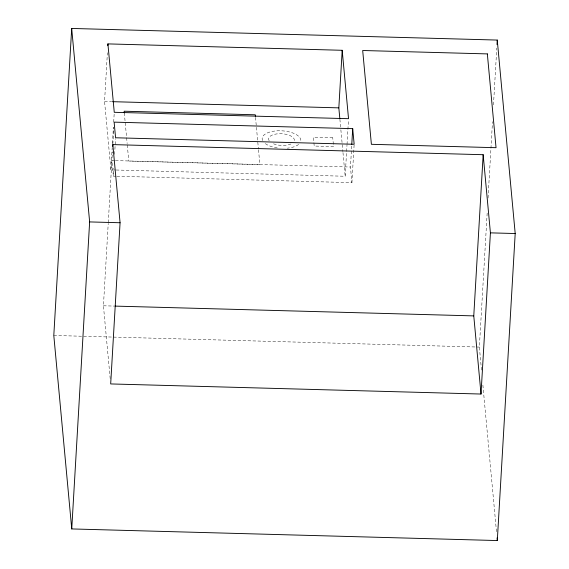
<?xml version="1.0" encoding="UTF-8"?>
<svg xmlns="http://www.w3.org/2000/svg" width="569" height="569" viewBox="0 0 569 569"><rect width="100%" height="100%" fill="white"/><g stroke="black" fill="none" stroke-linecap="round" stroke-linejoin="round"><path stroke-width="0.43" stroke-dasharray="2.85 2.13" d="M115.343 169.982L110.905 169.861L104.561 101.467L107.399 52.753M110.905 169.861L112.193 147.72M112.456 143.296L113.38 127.349M113.693 122.036L114.205 113.181M110.194 378.662L103.43 305.788L108.231 223.425M108.281 222.536L112.399 151.788M112.861 143.943L113.821 127.371M116.005 176.219L113.345 176.148L113.8 168.296M114.611 154.341L115.528 138.644M116.225 170.01L345.177 176.255L346.571 152.343M346.621 151.461L346.983 145.259M347.033 144.377L348.484 119.575M116.887 176.241L351.912 182.656L350.468 167.023L351.734 145.216M351.912 182.656L354.103 145.152M481.488 370.049L479.361 347.083L487.22 212.209M488.053 198.012L492.498 121.702M493.479 104.838L496.794 48.052M104.561 101.467L111.659 101.659M114.554 160.586L111.894 160.515L113.345 176.148M115.443 160.607L350.468 167.023M103.43 305.788L114.092 306.079M53.799 335.468L479.361 347.083M482.882 385.071L496.488 531.716M339.892 119.255L340.788 128.907M340.867 129.782L342.901 151.703M342.979 152.577L345.177 176.255M255.502 117.406L258.426 148.879M258.504 149.754L259.884 164.619L128.779 161.041L127.236 144.426M124.312 112.954L127.157 143.552M298.647 144.412A19.389 8.755 3.3 0 1 287.281 148.189M277.267 147.919A19.389 8.755 3.3 0 1 265.14 143.502M262.579 140.571A19.389 8.755 3.3 0 1 281.513 130.799A19.389 8.755 3.3 0 1 300.382 142.342M290.987 143.957A12.923 5.832 3.3 0 1 272.75 143.459M269.173 140.735A12.923 5.832 3.3 0 1 280.944 133.701A12.923 5.832 3.3 0 1 294.081 141.418M332.744 137.79L313.398 137.257L314.216 146.055L333.562 146.582L332.744 137.79"/><path stroke-width="0.85" d="M71.694 28.45L53.799 335.468L71.744 528.935L497.306 540.55L515.201 233.532L497.256 40.065L71.694 28.45L89.639 221.917L71.744 528.935M107.811 45.669L107.911 43.898L342.189 50.292L348.534 118.686L114.262 112.299L107.911 43.898M112.726 146.375L112.826 144.604L483.166 154.711L490.414 232.856L481.018 394.04L110.678 383.933L120.073 222.749L112.826 144.604M339.807 118.38L338.832 107.861L342.189 50.292M351.784 144.348L352.702 128.644L114.127 122.136L115.578 137.769L354.153 144.277L352.702 128.644M481.018 394.04L473.771 315.895L483.166 154.711M497 44.503L497.256 40.065M112.548 101.68L338.832 107.861M89.639 221.917L120.073 222.749M490.414 232.856L515.201 233.532M114.974 306.101L473.771 315.895M497.064 537.897L497.306 540.55M255.424 116.531L255.261 114.789L124.156 111.211L124.312 112.954M487.341 53.906L362.688 50.506L371.386 144.306L496.047 147.705L487.341 53.906"/></g></svg>
